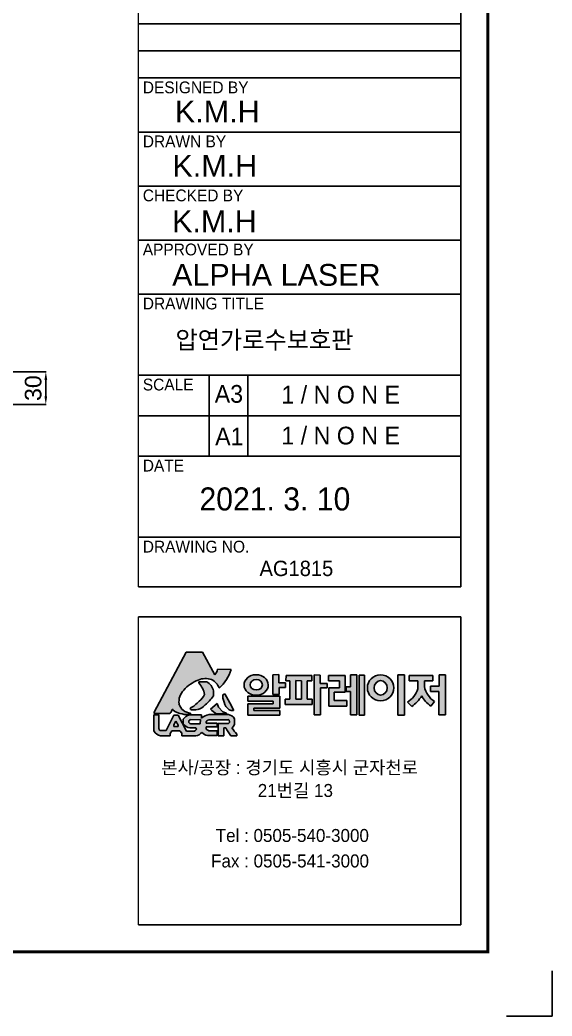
# Model space of a CAD drawing. Header units: millimetres. Extents: x 12320 to 18840, y -49763 to -45153.
# Drawn here: x 17553 to 18840, y -49763 to -47354 of the extents above; entities that cross this region are included whole.
import ezdxf

# ---------------------------------------------------------------- set-up
doc = ezdxf.new("R2010")
doc.units = ezdxf.units.MM
doc.layers.add('LAYOUT', color=7, linetype='Continuous')
doc.styles.add('H', font='')
doc.styles.get("Standard").update_dxf_attribs({"font": 'arial.ttf'})
doc.styles.get('H').set_extended_font_data('Dotum')
doc.dimstyles.new('ISO-25', dxfattribs={"dimtxt": 40, "dimasz": 20, "dimexe": 1.25, "dimexo": 10, "dimgap": 10, "dimtad": 1, "dimdec": 0, "dimtxsty": 'Standard', "dimcen": 2.5, "dimclrd": 3, "dimclre": 3, "dimclrt": 3, "dimadec": 0, "dimazin": 0, "dimtfac": 1, "dimtdec": 0, "dimtmove": 0, "dimatfit": 3, "dimfxl": 0, "dimarcsym": 0})

# ---------------------------------------------------------------- blocks, each defined once
blk = doc.blocks.new('*D12')
at = {"color": 3, "lineweight": -2, "transparency": 16777216}
for p, q in [((17415.3, -48204.6), (17617.2, -48204.6)), ((17616, -48263.8), (17616, -48224.6)), ((17415.3, -48283.8), (17617.2, -48283.8))]:
    blk.add_line(p, q, dxfattribs=at)
at = {"color": 3, "transparency": 16777216}
for points in [[(17612.6, -48224.6), (17619.3, -48224.6), (17616, -48204.6)], [(17612.6, -48263.8), (17619.3, -48263.8), (17616, -48283.8)]]:
    blk.add_solid(points, dxfattribs=at)
at = {"layer": 'Defpoints', "color": 0, "transparency": 16777216}
for p in [(17405.3, -48204.6), (17616, -48204.6), (17405.3, -48283.8)]:
    blk.add_point(p, dxfattribs=at)
at = {"color": 3, "transparency": 16777216, "insert": (17585.5, -48244.2), "char_height": 40, "attachment_point": 5, "rotation": 90}
blk.add_mtext('30', dxfattribs=at)

msp = doc.modelspace()

# ---------------------------------------------------------------- hatches: boundary and pattern name
h = msp.add_hatch(color=256)
h.dxf.hatch_style = 1
h.set_gradient(color1=(255, 0, 0), color2=(255, 159, 127), tint=1)
h.paths.add_polyline_path([(17877.8, -49028.2), (17877.6, -49031.3), (17915.4, -49031.3, 0.214284), (17920.9, -49022.6, -0.655828), (17923.5, -49021.9, 0.18567), (17946, -49032.1, 0.148851), (17965.4, -49032.2, 0.404174), (17966, -49030, -0.316733), (17938, -49008, -0.221534), (17949.3, -48974.5, -0.105066), (17984.3, -48950.2, -0.185229), (18016.9, -48949.1, -0.196064), (18035.3, -48969.5, 0.141597), (18063.8, -48924.6), (18031.4, -48924.2), (18030.7, -48928.6), (18028.2, -48932.6), (18024.4, -48937.7), (17995, -48883), (17955.5, -48882.7)])
h.paths.add_polyline_path([(17986.5, -49001.5, -0.08303), (17964.7, -49018.6, 0.230034), (17967, -49021.8, 0.021204), (17983.2, -49021.7, 0.137848), (18001.6, -49010.6, 0.057638), (18021.4, -48988.9, 0.060436), (18021.2, -48976.3, 0.2375), (18005, -48954.3), (17986, -48954.3), (17986, -48957.1, -0.121183), (17999.9, -48985.2, -0.135167)], flags=17)
h.paths.add_polyline_path([(18033.4, -49015.9), (18030.2, -49007.3), (18013.9, -49020.5, 0.044378), (18028.3, -49032.1), (18053, -49031.1), (18053, -49030.1), (18044.3, -49027.3)], flags=17)
h.paths.add_polyline_path([(18049, -49009.6), (18051.5, -49013.9), (18059.6, -49022.1), (18064.5, -49024), (18070, -49024), (18069.9, -49022), (18061.1, -49005.5), (18049.1, -48983.3), (18043.8, -48986.2), (18043.8, -48993.8), (18047.6, -49004.1)])
h.paths.add_polyline_path([(17894.6, -49072.6, -0.419155), (17889.6, -49068.1), (17889.6, -49034.4), (17877.5, -49034.4), (17877.5, -49073.2, 0.254457), (17893.6, -49085.2), (17917, -49085.2), (17917, -49079.2), (17920.5, -49072.8), (17940.1, -49072.8), (17944.6, -49079), (17944.6, -49085.2), (17979.1, -49085.2, 0.190479), (17993.2, -49076.8, 0.147735), (18007.1, -49084.6), (18030.6, -49084.6), (18030.6, -49072.7), (18009, -49072.7, -0.052449), (18003.7, -49068.9), (18003.7, -49063.3), (18030.2, -49063.3), (18030.2, -49054.2), (18003.6, -49054.2), (18003.6, -49050.2, -0.044761), (18010.6, -49046.1), (18057.1, -49046.1, -0.648836), (18058.1, -49055.1), (18032.8, -49055.1), (18032.8, -49084.9), (18046.3, -49084.9), (18046.3, -49065.6), (18051, -49065.6, 0.01692), (18063.1, -49084.8), (18077.5, -49084.8), (18077.5, -49081, -0.024318), (18065.9, -49065.9, 0.064908), (18072.6, -49057.1), (18072.6, -49043.6, 0.229002), (18057.6, -49033.9), (18010.6, -49033.9, 0.127003), (17992.4, -49042.3), (17992.4, -49034.7), (17963, -49034.7, 0.22689), (17948.4, -49045.1), (17948.4, -49056.2, 0.193483), (17964.4, -49066.1), (17978.6, -49066.1, 0.030046), (17981.4, -49069.1, 0.136716), (17976.6, -49073.5), (17956.2, -49073.5), (17936, -49035.4), (17925.2, -49035.4), (17906.9, -49072.6)])
h.paths.add_polyline_path([(17925.7, -49062.4), (17925.7, -49058.6), (17930.2, -49049.6), (17935.7, -49059), (17935.7, -49062.4)], flags=16)
h.paths.add_polyline_path([(17965.6, -49046.1), (17990.2, -49046), (17989.1, -49056), (17966.5, -49056, -0.924958)], flags=16)
edge = h.paths.add_edge_path()
edge.add_ellipse((18124.6, -48962.2), major_axis=(-29.3, -0.4), ratio=0.850598, start_angle=0, end_angle=360)
edge = h.paths.add_edge_path(flags=16)
edge.add_ellipse((18125, -48961.6), major_axis=(-14.9, 0), ratio=0.843368, start_angle=0, end_angle=360)
h.paths.add_polyline_path([(18181.9, -48989.4), (18104.8, -48989.4), (18104.3, -49001.3), (18165.5, -49001.3), (18165.5, -49007.5), (18104.5, -49007.5), (18104.5, -49035.2), (18181.6, -49035.2), (18181.6, -49024.3), (18119.3, -49024.3), (18119.3, -49018.4), (18181.9, -49018.4)])
h.paths.add_polyline_path([(18165.3, -48984.9), (18180.5, -48984.9), (18180.5, -48968.5), (18195.2, -48968.5), (18195.2, -48957.2), (18179.4, -48957.2), (18179.4, -48937.1), (18165.3, -48937.4)])
h.paths.add_polyline_path([(18205.8, -48952.2), (18205.8, -48996.1), (18194.6, -48996.1), (18194.6, -49009), (18259.7, -49009), (18259.7, -48996.2), (18248, -48996.2), (18248, -48952.2), (18259.2, -48952.2), (18259.2, -48939.3), (18196.8, -48939.3), (18196.2, -48952.2)])
h.paths.add_polyline_path([(18220.3, -48951.4), (18234.2, -48951.8), (18234.2, -48996.2), (18220.3, -48996.2)], flags=16)
h.paths.add_polyline_path([(18279, -48958.3), (18279, -48938.2), (18265, -48937.4), (18265, -49034.6), (18280.1, -49034.6), (18280.1, -48969), (18296.6, -48969), (18296.6, -48958.3)])
h.paths.add_polyline_path([(18313.4, -48979.4), (18340.1, -48979.4), (18340.1, -48939.2), (18299.5, -48939.2), (18299.7, -48952.2), (18325.8, -48952.2), (18325.8, -48969.2), (18300.2, -48969.2), (18300.2, -49013.3), (18343.9, -49013.3), (18343.9, -48999.8), (18313.4, -48999.8)])
h.paths.add_polyline_path([(18353, -49034.7), (18367.9, -49034.7), (18367.9, -48937.6), (18353.1, -48937.6), (18353.1, -48966.9), (18342.2, -48966.9), (18342.1, -48978.1), (18353, -48978.1)])
h.paths.add_polyline_path([(18373.5, -49034.9), (18386.9, -49034.9), (18386.9, -48938.3), (18373.5, -48938.3)])
edge = h.paths.add_edge_path()
edge.add_ellipse((18425.6, -48969.1), major_axis=(-32.1, 0), ratio=0.974401, start_angle=0, end_angle=360)
edge = h.paths.add_edge_path(flags=16)
edge.add_ellipse((18425.7, -48969.1), major_axis=(0, -17.6), ratio=0.89757, start_angle=0, end_angle=360)
h.paths.add_polyline_path([(18467.4, -49035.2), (18483.6, -49035.2), (18483.6, -48937.7), (18467.4, -48937.9)])
h.paths.add_polyline_path([(18525, -48988.6, 0.121385), (18547, -49013.2), (18556.2, -49002.4, -0.196928), (18531.4, -48966.1), (18531.4, -48952.3), (18552, -48952.3), (18552, -48939.1), (18494.9, -48939.1), (18494.9, -48952), (18515.7, -48952), (18515.7, -48971.6, -0.181097), (18490.4, -49003.6), (18500.8, -49014.2, 0.109226)])
h.paths.add_polyline_path([(18582.1, -48937.6), (18566.8, -48937.6), (18566.8, -48965.2), (18546.5, -48965.2), (18546.5, -48977.9), (18566.5, -48977.9), (18566.5, -49034.4), (18582.1, -49034.4)])

# ---------------------------------------------------------------- linework, layer by layer
at = {"color": 0, "lineweight": 20}
for p, q in [((17840.1, -48724.7), (17840.1, -46056.7)), ((17840.1, -49542.4), (17840.1, -48797.6))]:
    msp.add_line(p, q, dxfattribs=at)
for p, q in [((18619.6, -48724.7), (18619.6, -46056.7)), ((17840.1, -47363.5), (18619.6, -47363.5)), ((17840.1, -47428.8), (18619.6, -47428.8)), ((17840.1, -47494.1), (18619.6, -47494.1)), ((17840.1, -47624.8), (18619.6, -47624.8)), ((17840.1, -47755.5), (18619.6, -47755.5)), ((17840.1, -47886.2), (18619.6, -47886.2)), ((17840.1, -48016.9), (18619.6, -48016.9)), ((17840.1, -48212.9), (18619.6, -48212.9)), ((18010.9, -48212.9), (18010.9, -48408.9)), ((18104.6, -48212.9), (18104.6, -48408.9)), ((18619.6, -48310.9), (17840.1, -48310.9)), ((17840.1, -48408.9), (18619.6, -48408.9)), ((17840.1, -48604.9), (18619.6, -48604.9)), ((17840.1, -48724.7), (18619.6, -48724.7)), ((17840.1, -48797.6), (18619.6, -48797.6)), ((18619.6, -49542.4), (18619.6, -48797.6)), ((17877.8, -49028.2), (17955.5, -48882.7)), ((17955.5, -48882.7), (17995, -48883)), ((17995, -48883), (18024.4, -48937.7)), ((18028.2, -48932.6), (18030.7, -48928.6)), ((18030.7, -48928.6), (18031.4, -48924.2)), ((18031.4, -48924.2), (18063.8, -48924.6)), ((18005, -48954.3), (17986, -48954.3)), ((17986, -48954.3), (17986, -48957.1)), ((18024.4, -48937.7), (18028.2, -48932.6)), ((18179.4, -48937.1), (18165.3, -48937.4)), ((18165.3, -48937.4), (18165.3, -48984.9)), ((18179.4, -48957.2), (18179.4, -48937.1)), ((18196.2, -48952.2), (18196.8, -48939.3)), ((18205.8, -48952.2), (18196.2, -48952.2)), ((18196.8, -48939.3), (18259.2, -48939.3)), ((18205.8, -48996.1), (18205.8, -48952.2)), ((18220.3, -48951.4), (18220.3, -48996.2)), ((18234.2, -48951.8), (18220.3, -48951.4)), ((18234.2, -48996.2), (18234.2, -48951.8)), ((18259.2, -48952.2), (18248, -48952.2)), ((18248, -48952.2), (18248, -48996.2)), ((18259.2, -48939.3), (18259.2, -48952.2)), ((18265, -48937.4), (18265, -49034.6)), ((18279, -48938.2), (18265, -48937.4)), ((18279, -48958.3), (18279, -48938.2)), ((18299.5, -48939.2), (18340.1, -48939.2)), ((18299.7, -48952.2), (18299.5, -48939.2)), ((18325.8, -48952.2), (18299.7, -48952.2)), ((18325.8, -48969.2), (18325.8, -48952.2)), ((18340.1, -48939.2), (18340.1, -48979.4)), ((18353.1, -48966.9), (18353.1, -48937.6)), ((18353.1, -48937.6), (18367.9, -48937.6)), ((18367.9, -48937.6), (18367.9, -49034.7)), ((18373.5, -48938.3), (18373.5, -49034.9)), ((18386.9, -48938.3), (18373.5, -48938.3)), ((18386.9, -49034.9), (18386.9, -48938.3)), ((18483.6, -48937.7), (18467.4, -48937.9)), ((18467.4, -48937.9), (18467.4, -49035.2)), ((18483.6, -49035.2), (18483.6, -48937.7)), ((18494.9, -48939.1), (18552, -48939.1)), ((18494.9, -48939.1), (18494.9, -48952)), ((18494.9, -48952), (18515.7, -48952)), ((18515.7, -48952), (18515.7, -48971.6)), ((18552, -48952.3), (18531.4, -48952.3)), ((18531.4, -48952.3), (18531.4, -48966.1)), ((18552, -48939.1), (18552, -48952.3)), ((18566.8, -48965.2), (18566.8, -48937.6)), ((18566.8, -48937.6), (18582.1, -48937.6)), ((18582.1, -49034.4), (18582.1, -48937.6)), ((18195.2, -48957.2), (18179.4, -48957.2)), ((18180.5, -48984.9), (18180.5, -48968.5)), ((18180.5, -48968.5), (18195.2, -48968.5)), ((18195.2, -48968.5), (18195.2, -48957.2)), ((18296.6, -48958.3), (18279, -48958.3)), ((18280.1, -49034.6), (18280.1, -48969)), ((18280.1, -48969), (18296.6, -48969)), ((18296.6, -48969), (18296.6, -48958.3)), ((18300.2, -49013.3), (18300.2, -48969.2)), ((18300.2, -48969.2), (18325.8, -48969.2)), ((18340.1, -48979.4), (18313.4, -48979.4)), ((18313.4, -48979.4), (18313.4, -48999.8)), ((18342.1, -48978.1), (18342.2, -48966.9)), ((18353, -48978.1), (18342.1, -48978.1)), ((18342.2, -48966.9), (18353.1, -48966.9)), ((18353, -49034.7), (18353, -48978.1)), ((18546.5, -48965.2), (18546.5, -48977.9)), ((18546.5, -48965.2), (18566.8, -48965.2)), ((18546.5, -48977.9), (18566.5, -48977.9)), ((18566.5, -48977.9), (18566.5, -49034.4)), ((18043.8, -48986.2), (18049.1, -48983.3)), ((18043.8, -48993.8), (18043.8, -48986.2)), ((18047.6, -49004.1), (18043.8, -48993.8)), ((18049.2, -48983.5), (18061.1, -49005.5)), ((18104.3, -49001.3), (18104.8, -48989.4)), ((18165.5, -49001.3), (18104.3, -49001.3)), ((18104.8, -48989.4), (18181.9, -48989.4)), ((18165.3, -48984.9), (18180.5, -48984.9)), ((18165.5, -49007.5), (18165.5, -49001.3)), ((18181.9, -48989.4), (18181.9, -49018.4)), ((18194.6, -49009), (18194.6, -48996.1)), ((18194.6, -48996.1), (18205.8, -48996.1)), ((18220.3, -48996.2), (18234.2, -48996.2)), ((18248, -48996.2), (18259.7, -48996.2)), ((18259.7, -48996.2), (18259.7, -49009)), ((18313.4, -48999.8), (18343.9, -48999.8)), ((18343.9, -48999.8), (18343.9, -49013.3)), ((18490.4, -49003.6), (18500.8, -49014.2)), ((18556.2, -49002.4), (18547, -49013.2)), ((18013.9, -49020.5), (18030.2, -49007.3)), ((18030.2, -49007.3), (18033.4, -49015.9)), ((18033.4, -49015.9), (18044.3, -49027.3)), ((18044.3, -49027.3), (18053, -49030.1)), ((18049, -49009.6), (18047.6, -49004.1)), ((18051.5, -49013.9), (18049, -49009.6)), ((18059.6, -49022.1), (18051.5, -49013.9)), ((18064.5, -49024), (18059.6, -49022.1)), ((18061.1, -49005.5), (18069.9, -49022)), ((18070, -49024), (18064.5, -49024)), ((18069.9, -49022), (18070, -49024)), ((18104.5, -49035.2), (18104.5, -49007.5)), ((18104.5, -49007.5), (18165.5, -49007.5)), ((18181.9, -49018.4), (18119.3, -49018.4)), ((18119.3, -49018.4), (18119.3, -49024.3)), ((18119.3, -49024.3), (18181.6, -49024.3)), ((18181.6, -49024.3), (18181.6, -49035.2)), ((18259.7, -49009), (18194.6, -49009)), ((18343.9, -49013.3), (18300.2, -49013.3)), ((17877.5, -49034.4), (17889.6, -49034.4)), ((17877.5, -49034.4), (17877.5, -49073.2)), ((17877.6, -49031.3), (17877.8, -49028.2)), ((17915.4, -49031.3), (17877.6, -49031.3)), ((17889.6, -49034.4), (17889.6, -49068.1)), ((17925.2, -49035.4), (17906.9, -49072.6)), ((17936, -49035.4), (17925.2, -49035.4)), ((17930.2, -49049.6), (17925.7, -49058.6)), ((17935.7, -49059), (17930.2, -49049.6)), ((17956.2, -49073.5), (17936, -49035.4)), ((17948.4, -49045.1), (17948.4, -49056.2)), ((17992.4, -49034.7), (17963, -49034.7)), ((17965.6, -49046.1), (17990.2, -49046)), ((17990.2, -49046), (17989.1, -49056)), ((17992.4, -49042.3), (17992.4, -49034.7)), ((18003.6, -49054.2), (18003.6, -49050.2)), ((18057.6, -49033.9), (18010.6, -49033.9)), ((18010.6, -49046.1), (18057.1, -49046.1)), ((18053, -49031.1), (18028.3, -49032.1)), ((18053, -49030.1), (18053, -49031.1)), ((18072.6, -49057.1), (18072.6, -49043.6)), ((18181.6, -49035.2), (18104.5, -49035.2)), ((18265, -49034.6), (18280.1, -49034.6)), ((18367.9, -49034.7), (18353, -49034.7)), ((18373.5, -49034.9), (18386.9, -49034.9)), ((18467.4, -49035.2), (18483.6, -49035.2)), ((18566.5, -49034.4), (18582.1, -49034.4)), ((17906.9, -49072.6), (17894.1, -49072.6)), ((17917, -49079.2), (17920.5, -49072.8)), ((17920.5, -49072.8), (17940.1, -49072.8)), ((17925.7, -49058.6), (17925.7, -49062.4)), ((17925.7, -49062.4), (17935.7, -49062.4)), ((17935.7, -49062.4), (17935.7, -49059)), ((17940.1, -49072.8), (17944.6, -49079)), ((17976.6, -49073.5), (17956.2, -49073.5)), ((17964.4, -49066.1), (17978.6, -49066.1)), ((17989.1, -49056), (17966.4, -49056)), ((18030.2, -49054.2), (18003.6, -49054.2)), ((18003.7, -49068.9), (18003.7, -49063.3)), ((18003.7, -49063.3), (18030.2, -49063.3)), ((18030.6, -49072.7), (18009, -49072.7)), ((18030.2, -49063.3), (18030.2, -49054.2)), ((18030.6, -49084.6), (18030.6, -49072.7)), ((18058.1, -49055.1), (18032.8, -49055.1)), ((18032.8, -49055.1), (18032.8, -49084.9)), ((18046.3, -49084.9), (18046.3, -49065.6)), ((18046.3, -49065.6), (18051, -49065.6)), ((17893.6, -49085.2), (17917, -49085.2)), ((17917, -49085.2), (17917, -49079.2)), ((17944.6, -49079), (17944.6, -49085.2)), ((17944.6, -49085.2), (17979.1, -49085.2)), ((18007.1, -49084.6), (18030.6, -49084.6)), ((18032.8, -49084.9), (18046.3, -49084.9)), ((18063.1, -49084.8), (18077.5, -49084.8)), ((18077.5, -49084.8), (18077.5, -49081)), ((17840.1, -49542.4), (18619.6, -49542.4)), ((18840.2, -49653.2), (18840.2, -49763)), ((18840.2, -49763), (18730.4, -49763))]:
    msp.add_line(p, q)
for centre, radius, start, end in [((17971.9, -48897.7), 95.8, 311.4509, 343.6881), ((18024.1, -49044.5), 102.4, 112.8742, 136.8648), ((18002, -48992.1), 45.5, 70.8979, 112.8751), ((17991.2, -48981.4), 30.4, 9.6034, 63.0444), ((18001.1, -48981.9), 36.4, 19.9375, 64.3092), ((17979.7, -49003.4), 41.9, 136.3749, 186.3397), ((17949.3, -48974.5), 1.530679583083838e-12, 159.4993, 330.6422), ((17935.8, -48999.2), 65.6, 12.3605, 39.9987), ((17969.5, -48983.5), 52.1, 354.0601, 7.8943), ((18460.3, -48953.8), 58.1, 301.1839, 342.2433), ((18588.1, -48954), 58, 192.0664, 236.6287), ((17924.4, -48945), 84, 298.744, 317.7294), ((17963.6, -48969.1), 39.7, 305.2379, 336.0294), ((17917.7, -48914.2), 127.7, 311.0403, 324.2354), ((18455.1, -48946.8), 81.4, 304.1443, 329.0781), ((18585.8, -48956.2), 68.9, 208.0421, 235.7261), ((17908.5, -49020.9), 12.5, 303.6229, 352.0073), ((17922.4, -49022.8), 1.47, 38.9695, 171.9523), ((17948, -48997.8), 34.4, 224.5251, 266.5984), ((17923.5, -49021.9), 1.170519681181759e-12, 41.2759, 185.3558), ((17967.6, -48999.2), 30.9, 196.6209, 266.9197), ((17969.2, -49017.9), 4.48, 188.8476, 240.6661), ((17973, -48831.2), 190.8, 268.191, 273.05), ((17972.7, -48983.3), 39.8, 285.2841, 316.6787), ((18085.9, -48945.4), 104, 226.2191, 236.3831), ((17955.8, -49000.3), 33.3, 252.9152, 285.3632), ((17966.6, -49055.2), 20.8, 99.81, 150.9436), ((17966.5, -49051), 5.01, 99.6386, 269.2912), ((17964.6, -49030.8), 1.58, 270.9412, 29.2318), ((18017.7, -49073.5), 40.2, 100.1161, 129.0681), ((18030.1, -49086.9), 45.3, 115.6034, 125.855), ((18055.6, -49050.8), 4.97, 300.2822, 72.1901), ((18055, -49054.3), 20.5, 31.1703, 82.764), ((17896.6, -49064.4), 21, 204.7787, 261.884), ((17894.4, -49067.9), 4.74, 182.0619, 266.9731), ((17968.8, -49041.3), 25.2, 216.163, 259.9649), ((17986.9, -49079.9), 12.2, 117.1825, 148.3224), ((18004.4, -49044.8), 33.5, 219.5763, 226.4602), ((18024.2, -49045.6), 31, 228.6667, 240.6761), ((18341.6, -48896.7), 336.1, 210.1657, 214.0431), ((18035.6, -49036), 42.6, 315.4182, 330.2733), ((18226.5, -48954.3), 195.6, 214.799, 220.3711), ((17975.5, -49063.2), 22.3, 279.1517, 322.2895), ((18013, -49057.7), 27.6, 224.0335, 257.6487)]:
    msp.add_arc(centre, radius, start, end)
for centre, major_axis, ratio in [((18124.6, -48962.2), (-29.3, -0.4), 0.850598), ((18125, -48961.6), (-14.9, 0), 0.843368), ((18425.6, -48969.1), (-32.1, 0), 0.974401), ((18425.7, -48969.1), (0, -17.6), 0.89757)]:
    msp.add_ellipse(centre, major_axis=major_axis, ratio=ratio)
at = {"layer": 'LAYOUT'}
for p, q in [((18685, -49607.7), (18685, -48909.2)), ((16899.8, -49607.7), (18685, -49607.7))]:
    msp.add_line(p, q, dxfattribs=at)
at = {"layer": 'LAYOUT', "const_width": 7.76}
msp.add_lwpolyline([(12475.7, -49607.7), (18685, -49607.7), (18685, -45307.8), (12475.7, -45307.8)], close=True, dxfattribs=at)

# ---------------------------------------------------------------- texts
at = {"style": 'H'}
for s, height, p in [('DESIGNED BY', 28.586, (17850.5, -47531.2)), ('DRAWN BY', 28.59, (17850.5, -47661.8)), ('CHECKED BY', 28.59, (17850.5, -47792.5)), ('APPROVED BY', 28.586, (17850.5, -47923.2)), ('DRAWING TITLE', 28.586, (17850.5, -48053.9)), ('압연가로수보호판', 42.88, (17929.4, -48148.8)), ('SCALE', 28.59, (17850.5, -48249.9)), ('A3', 42.88, (18024.4, -48279.6)), ('1 / N O N E', 42.879, (18185.6, -48281.5)), ('A1', 42.88, (18025.4, -48382.6)), ('1 / N O N E', 42.879, (18185.6, -48380.4)), ('DATE', 28.59, (17850.5, -48445.9)), ('2021. 3. 10', 55.743, (17987.5, -48540.1)), ('DRAWING NO.', 28.586, (17850.5, -48641.9)), ('AG1815', 37.16, (18132.7, -48698.8)), ('본사/공장 : 경기도 시흥시 군자천로', 31.445, (17895, -49177.7)), ('21번길 13', 31.44, (18128.5, -49233)), ('Tel : 0505-540-3000', 31.445, (18026.8, -49341.9)), ('Fax : 0505-541-3000', 31.445, (18015.6, -49403.5))]:
    msp.add_text(s, height=height, dxfattribs=at).set_placement(p)
for s, p in [('K.M.H', (17928.2, -47601.8)), ('K.M.H', (17922.2, -47733)), ('K.M.H', (17921.3, -47867.1)), ('ALPHA LASER', (17921.3, -47996.8))]:
    msp.add_text(s, height=52.8).set_placement(p)

# ---------------------------------------------------------------- dimensions: what is measured, and where the dimension line sits
dim = msp.add_linear_dim(base=(17616, -48204.6), p1=(17405.3, -48283.8), p2=(17405.3, -48204.6), angle=90, text='30', dimstyle='ISO-25')
dim.commit()
dim.dimension.update_dxf_attribs({"geometry": '*D12', "text_midpoint": (17585.5, -48244.2)})

doc.saveas('drawing.dxf')
